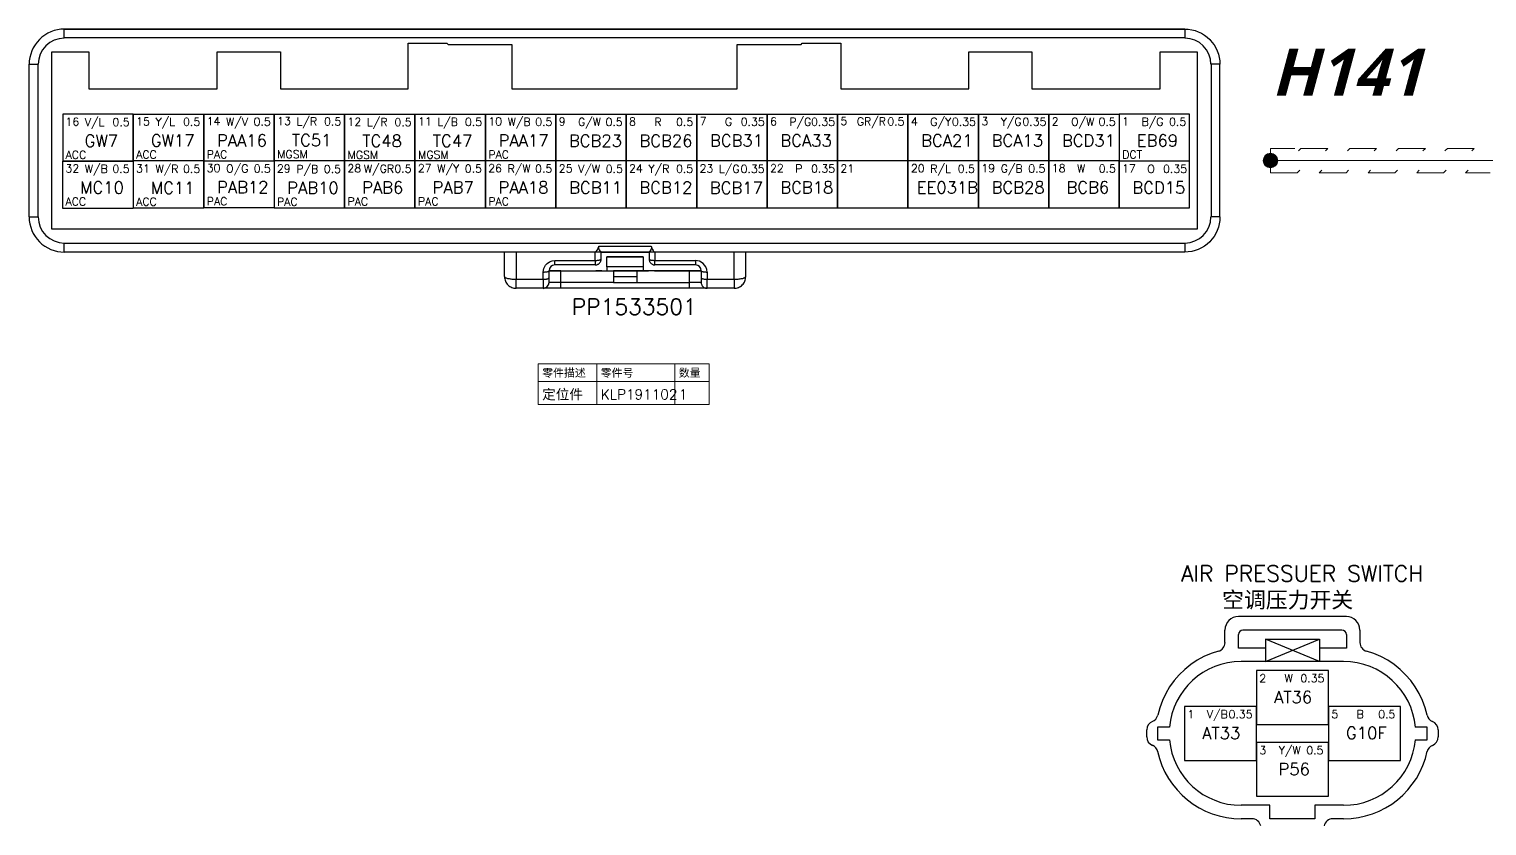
# Model space of a CAD drawing. Header units: millimetres. Extents: x 6 to 3615, y 6 to 858.
# Drawn here: x 268.7 to 517.6, y 306.5 to 442.7 of the extents above; entities that cross this region are included whole.
import ezdxf

# ---------------------------------------------------------------- set-up
doc = ezdxf.new("R2010")
doc.units = ezdxf.units.MM
doc.styles.add('SegoeUIBoldItalic_Style', font='segoeuiz.ttf')
doc.styles.add('Simplex_Style', font='simplex_.ttf')

msp = doc.modelspace()

# ---------------------------------------------------------------- hatches: boundary and pattern name
h = msp.add_hatch(color=0)
edge = h.paths.add_edge_path()
edge.add_arc((480.65, 420.27), 1.25, 0, 360)
h = msp.add_hatch(color=0)
edge = h.paths.add_edge_path()
edge.add_arc((480.65, 420.27), 1.25, 0, 360)

# ---------------------------------------------------------------- linework, layer by layer
at = {"color": 0, "linetype": 'Continuous', "lineweight": 30, "flags": 128}
for points in [[(274.65, 442.73), (274.06, 442.7), (273.48, 442.61), (272.91, 442.47), (272.35, 442.27), (271.82, 442.02), (271.32, 441.72), (270.84, 441.36), (270.41, 440.97), (270.01, 440.53), (269.66, 440.06), (269.36, 439.55), (269.11, 439.02), (268.91, 438.47), (268.77, 437.9), (268.68, 437.32), (268.65, 436.73)], [(466.02, 442.73), (274.65, 442.73), (274.65, 442.73), (466.02, 442.73), (466.02, 441.23), (274.65, 441.23), (274.65, 442.73)], [(329.42, 442.73), (315.17, 442.73), (329.42, 442.73), (326.93, 442.73)], [(326.78, 442.73), (316.64, 442.73)], [(322.83, 442.73), (321.49, 442.73)], [(413.74, 442.73), (411.26, 442.73), (425.5, 442.73), (411.26, 442.73)], [(413.9, 442.73), (424.04, 442.73)], [(417.85, 442.73), (419.19, 442.73)], [(466.02, 442.73), (466.61, 442.7), (467.2, 442.61), (467.77, 442.47), (468.32, 442.27), (468.85, 442.02), (469.36, 441.72), (469.83, 441.36), (470.27, 440.97), (470.66, 440.53), (471.01, 440.06), (471.32, 439.55), (471.57, 439.02), (471.77, 438.47), (471.91, 437.9), (471.99, 437.32), (472.02, 436.73)], [(370.34, 408.53), (272.55, 408.53), (272.55, 438.83), (278.85, 438.83), (278.85, 432.53), (300.75, 432.53), (300.75, 438.83), (311.55, 438.83), (311.55, 432.53), (333.39, 432.53), (333.39, 440.33), (339.99, 440.33), (340.2, 440.12), (351.09, 440.12), (351.09, 432.53), (389.59, 432.53), (389.59, 440.12), (400.48, 440.12), (400.69, 440.33), (407.29, 440.33), (407.29, 432.53), (429.12, 432.53), (429.12, 438.83), (439.92, 438.83), (439.92, 432.53), (461.83, 432.53), (461.83, 438.83), (468.12, 438.83), (468.12, 408.53), (370.34, 408.53)], [(268.65, 410.63), (268.65, 436.73)], [(268.65, 436.73), (268.66, 436.73), (268.68, 436.73), (268.72, 436.73), (268.77, 436.73), (268.83, 436.73), (268.9, 436.73), (268.99, 436.73), (269.09, 436.73), (269.2, 436.73), (269.32, 436.73), (269.45, 436.73), (269.58, 436.73), (269.72, 436.73), (269.86, 436.73), (270.01, 436.73), (270.15, 436.73)], [(270.15, 436.73), (270.15, 410.63)], [(472.02, 436.73), (472.02, 436.73), (471.99, 436.73), (471.96, 436.73), (471.91, 436.73), (471.85, 436.73), (471.77, 436.73), (471.68, 436.73), (471.59, 436.73), (471.48, 436.73), (471.36, 436.73), (471.23, 436.73), (471.1, 436.73), (470.96, 436.73), (470.82, 436.73), (470.67, 436.73), (470.52, 436.73)], [(470.52, 436.73), (470.52, 410.63)], [(472.02, 410.63), (472.02, 436.73)], [(286.43, 428.21), (274.38, 428.21), (274.38, 420.17), (286.43, 420.17)], [(298.46, 428.22), (298.46, 420.2), (310.49, 420.2), (310.49, 412.18), (298.46, 412.18), (298.46, 420.2), (298.46, 412.18), (298.46, 420.2), (286.43, 420.2), (286.43, 428.22), (286.43, 420.2), (286.43, 428.22), (298.46, 428.22), (298.46, 420.2), (298.46, 428.22), (310.49, 428.22), (310.49, 412.18), (322.52, 412.18), (322.52, 420.2), (310.49, 420.2), (310.49, 428.22), (322.52, 428.22), (322.52, 412.18), (334.54, 412.18), (334.54, 420.2), (322.52, 420.2), (322.52, 428.22), (334.54, 428.22), (334.54, 412.18), (346.57, 412.18), (346.57, 420.2), (334.54, 420.2), (334.54, 428.22), (346.57, 428.22), (346.57, 412.18), (358.6, 412.18), (358.6, 420.2), (346.57, 420.2), (346.57, 428.22), (358.6, 428.22), (358.6, 412.18), (370.63, 412.18), (370.63, 420.2), (358.6, 420.2), (358.6, 428.22), (370.63, 428.22), (370.63, 412.18), (382.66, 412.18), (382.66, 420.2), (370.63, 420.2), (370.63, 428.22), (382.66, 428.22), (382.66, 412.18), (394.68, 412.18), (394.68, 420.2), (382.66, 420.2), (382.66, 428.22), (394.68, 428.22), (394.68, 412.18), (406.71, 412.18), (406.71, 420.2), (394.68, 420.2), (394.68, 428.22), (406.71, 428.22), (406.71, 412.18), (418.74, 412.18), (418.74, 420.2), (406.71, 420.2), (406.71, 428.22), (418.74, 428.22), (418.74, 412.18), (430.77, 412.18), (430.77, 420.2), (418.74, 420.2), (418.74, 428.22), (430.77, 428.22), (430.77, 412.18), (442.8, 412.18), (442.8, 420.2), (430.77, 420.2), (430.77, 428.22), (442.8, 428.22), (442.8, 412.18), (454.83, 412.18), (454.83, 420.2), (442.8, 420.2), (442.8, 428.22), (454.83, 428.22), (454.83, 412.18), (466.85, 412.18), (466.85, 428.22), (454.83, 428.22), (454.83, 420.2), (466.85, 420.2)], [(286.41, 420.17), (274.35, 420.17), (274.35, 412.13), (286.41, 412.13)], [(298.46, 420.2), (286.41, 420.2), (286.41, 412.16), (298.46, 412.16)], [(268.65, 410.63), (268.68, 410.04), (268.77, 409.46), (268.91, 408.89), (269.11, 408.33), (269.36, 407.8), (269.66, 407.29), (270.01, 406.82), (270.41, 406.38), (270.84, 405.99), (271.32, 405.64), (271.82, 405.34), (272.35, 405.08), (272.91, 404.89), (273.48, 404.74), (274.06, 404.66), (274.65, 404.63)], [(268.65, 410.63), (268.66, 410.63), (268.68, 410.63), (268.71, 410.63), (268.75, 410.63), (268.81, 410.63), (268.88, 410.63), (268.95, 410.63), (269.04, 410.63), (269.14, 410.63), (269.25, 410.63), (269.36, 410.63), (269.48, 410.63), (269.61, 410.63), (269.74, 410.63), (269.88, 410.63), (270.01, 410.63), (270.15, 410.63)], [(472.02, 410.63), (471.99, 410.04), (471.91, 409.46), (471.77, 408.89), (471.57, 408.33), (471.32, 407.8), (471.01, 407.29), (470.66, 406.82), (470.27, 406.38), (469.83, 405.99), (469.36, 405.64), (468.85, 405.34), (468.32, 405.08), (467.77, 404.89), (467.2, 404.74), (466.61, 404.66), (466.02, 404.63)], [(472.02, 410.63), (472.02, 410.63), (472, 410.63), (471.97, 410.63), (471.92, 410.63), (471.87, 410.63), (471.8, 410.63), (471.72, 410.63), (471.63, 410.63), (471.53, 410.63), (471.43, 410.63), (471.32, 410.63), (471.19, 410.63), (471.07, 410.63), (470.93, 410.63), (470.8, 410.63), (470.66, 410.63), (470.52, 410.63)], [(274.65, 404.63), (274.65, 406.13), (466.02, 406.13), (466.02, 404.63), (274.65, 404.63)], [(349.83, 400.43), (349.83, 404.63)], [(365.33, 403.21), (365.33, 402.43), (358.43, 402.43), (358.43, 403.21), (365.33, 403.21), (365.33, 404.63), (351.83, 404.63), (351.83, 399.99), (356.43, 399.99), (356.43, 401.21)], [(365.33, 404.63), (365.37, 404.64), (365.46, 404.68), (365.73, 404.99), (365.75, 405.04)], [(365.33, 403.21), (365.43, 403.21), (365.52, 403.21), (365.61, 403.21), (365.7, 403.22), (365.78, 403.23), (365.86, 403.24), (365.94, 403.25), (366.01, 403.26), (366.07, 403.28), (366.13, 403.29), (366.18, 403.31), (366.23, 403.33), (366.27, 403.35), (366.3, 403.37), (366.32, 403.39), (366.33, 403.41), (366.33, 403.43)], [(365.33, 402.43), (365.43, 402.43), (365.52, 402.44), (365.61, 402.47), (365.7, 402.49), (365.78, 402.53), (365.86, 402.58), (365.94, 402.63), (366.01, 402.69), (366.07, 402.75), (366.13, 402.82), (366.18, 402.9), (366.23, 402.98), (366.27, 403.07), (366.3, 403.15), (366.32, 403.24), (366.33, 403.33), (366.33, 403.43)], [(365.96, 405.63), (374.91, 405.63)], [(366.33, 404.63), (366.33, 404.63), (366.32, 404.64), (366.24, 404.72), (366.04, 405.02), (365.96, 405.22), (365.96, 405.62)], [(366.33, 403.43), (366.33, 404.63), (374.53, 404.63), (374.53, 403.43)], [(373.53, 403.83), (367.33, 403.83), (373.53, 403.83), (373.53, 401.43), (374.43, 401.43)], [(373.53, 402.13), (367.33, 402.13), (367.33, 403.83)], [(374.91, 405.62), (374.93, 405.31), (374.88, 405.12), (374.7, 404.82), (374.56, 404.65), (374.54, 404.63), (374.53, 404.63)], [(374.53, 403.43), (374.54, 403.41), (374.55, 403.38), (374.58, 403.36), (374.61, 403.34), (374.65, 403.32), (374.7, 403.3), (374.76, 403.29), (374.83, 403.27), (374.9, 403.26), (374.98, 403.24), (375.06, 403.23), (375.15, 403.22), (375.24, 403.22), (375.34, 403.21), (375.43, 403.21), (375.53, 403.21)], [(374.53, 403.43), (374.54, 403.33), (374.55, 403.23), (374.58, 403.14), (374.61, 403.04), (374.65, 402.96), (374.7, 402.87), (374.76, 402.79), (374.83, 402.72), (374.9, 402.65), (374.98, 402.6), (375.06, 402.54), (375.15, 402.5), (375.24, 402.47), (375.34, 402.45), (375.43, 402.43), (375.53, 402.43)], [(375.11, 405.04), (375.2, 404.9), (375.28, 404.78), (375.36, 404.7), (375.45, 404.64), (375.53, 404.63)], [(384.43, 401.21), (384.43, 399.99), (389.03, 399.99), (389.03, 404.63), (375.53, 404.63), (375.53, 403.21), (382.43, 403.21), (382.43, 402.43), (375.53, 402.43), (375.53, 403.21)], [(391.03, 400.43), (391.03, 404.63)], [(356.43, 401.21), (356.54, 401.82), (356.82, 402.36), (357.13, 402.7), (357.52, 402.97), (357.96, 403.15), (358.43, 403.21)], [(356.43, 401.21), (356.53, 401.21), (356.63, 401.21), (356.72, 401.22), (356.82, 401.22), (356.91, 401.23), (356.99, 401.24), (357.07, 401.26), (357.14, 401.27), (357.21, 401.29), (357.27, 401.3), (357.32, 401.32), (357.36, 401.34), (357.39, 401.36), (357.41, 401.38), (357.43, 401.41), (357.43, 401.43)], [(357.43, 401.43), (357.44, 401.43), (357.47, 401.43), (357.51, 401.43), (357.57, 401.43), (357.64, 401.43), (357.73, 401.43), (357.84, 401.43), (357.96, 401.43), (358.09, 401.43), (358.23, 401.43), (358.38, 401.43), (358.54, 401.43), (358.71, 401.43), (358.89, 401.43), (359.07, 401.43), (359.25, 401.43), (359.43, 401.43)], [(357.43, 401.43), (357.43, 401.43)], [(359.43, 401.43), (359.24, 401.43), (359.04, 401.43), (358.85, 401.43), (358.67, 401.43), (358.49, 401.43), (358.32, 401.43), (358.16, 401.43), (358.02, 401.43), (357.89, 401.43), (357.77, 401.43), (357.67, 401.43), (357.59, 401.43), (357.52, 401.43), (357.47, 401.43), (357.44, 401.43), (357.43, 401.43)], [(357.43, 401.43), (357.43, 399.43)], [(359.43, 401.43), (363.43, 401.43)], [(368.43, 399.43), (359.43, 399.43), (359.43, 401.43), (368.43, 401.43), (368.43, 399.43), (372.43, 399.43)], [(363.43, 401.43), (363.63, 401.43), (363.83, 401.43), (364.02, 401.43), (364.2, 401.43), (364.38, 401.43), (364.54, 401.43), (364.7, 401.43), (364.85, 401.43), (364.98, 401.43), (365.1, 401.43), (365.2, 401.43), (365.28, 401.43), (365.35, 401.43), (365.4, 401.43), (365.42, 401.43), (365.43, 401.43)], [(366.43, 401.43), (366.34, 401.43), (366.24, 401.43), (366.14, 401.43), (366.05, 401.43), (365.96, 401.43), (365.88, 401.43), (365.8, 401.43), (365.73, 401.43), (365.66, 401.43), (365.6, 401.43), (365.55, 401.43), (365.51, 401.43), (365.48, 401.43), (365.45, 401.43), (365.44, 401.43), (365.43, 401.43)], [(366.43, 401.43), (367.33, 401.43)], [(367.33, 402.13), (367.33, 401.43), (373.53, 401.43)], [(372.43, 401.43), (368.43, 401.43)], [(384.43, 398.43), (381.43, 398.43), (381.43, 401.43), (372.43, 401.43), (372.43, 399.43), (381.43, 399.43)], [(375.43, 401.43), (375.43, 401.43), (375.42, 401.43), (375.4, 401.43), (375.37, 401.43), (375.33, 401.43), (375.28, 401.43), (375.23, 401.43), (375.17, 401.43), (375.11, 401.43), (375.04, 401.43), (374.96, 401.43), (374.88, 401.43), (374.79, 401.43), (374.71, 401.43), (374.62, 401.43), (374.53, 401.43), (374.43, 401.43)], [(375.43, 401.43), (375.44, 401.43), (375.47, 401.43), (375.51, 401.43), (375.57, 401.43), (375.64, 401.43), (375.73, 401.43), (375.84, 401.43), (375.96, 401.43), (376.09, 401.43), (376.23, 401.43), (376.38, 401.43), (376.54, 401.43), (376.71, 401.43), (376.89, 401.43), (377.07, 401.43), (377.25, 401.43), (377.43, 401.43)], [(377.43, 401.43), (381.43, 401.43)], [(383.43, 401.43), (383.42, 401.43), (383.4, 401.43), (383.36, 401.43), (383.3, 401.43), (383.22, 401.43), (383.14, 401.43), (383.03, 401.43), (382.91, 401.43), (382.78, 401.43), (382.64, 401.43), (382.49, 401.43), (382.33, 401.43), (382.16, 401.43), (381.98, 401.43), (381.8, 401.43), (381.62, 401.43), (381.43, 401.43)], [(381.43, 401.43), (381.63, 401.43), (381.83, 401.43), (382.02, 401.43), (382.2, 401.43), (382.38, 401.43), (382.54, 401.43), (382.7, 401.43), (382.85, 401.43), (382.98, 401.43), (383.1, 401.43), (383.2, 401.43), (383.28, 401.43), (383.35, 401.43), (383.4, 401.43), (383.42, 401.43), (383.43, 401.43)], [(384.43, 401.21), (384.37, 401.66), (384.2, 402.09), (383.75, 402.67), (383.12, 403.07), (382.43, 403.21)], [(383.43, 401.43), (383.44, 401.41), (383.45, 401.39), (383.47, 401.37), (383.5, 401.35), (383.54, 401.33), (383.58, 401.31), (383.64, 401.29), (383.7, 401.28), (383.76, 401.26), (383.83, 401.25), (383.91, 401.24), (383.99, 401.23), (384.07, 401.22), (384.16, 401.22), (384.25, 401.21), (384.34, 401.21), (384.43, 401.21)], [(383.43, 401.43), (383.43, 399.43)], [(349.83, 400.43), (349.84, 400.39), (349.87, 400.35), (349.91, 400.31), (349.97, 400.27), (350.04, 400.23), (350.13, 400.2), (350.24, 400.16), (350.36, 400.13), (350.49, 400.1), (350.63, 400.08), (350.78, 400.05), (350.94, 400.03), (351.11, 400.02), (351.29, 400), (351.47, 399.99), (351.65, 399.99), (351.83, 399.99)], [(349.83, 400.43), (349.84, 400.23), (349.87, 400.04), (349.92, 399.85), (349.99, 399.66), (350.07, 399.48), (350.17, 399.32), (350.29, 399.16), (350.42, 399.01), (350.57, 398.88), (350.72, 398.76), (350.89, 398.66), (351.07, 398.58), (351.25, 398.51), (351.44, 398.47), (351.64, 398.44), (351.83, 398.43)], [(356.43, 399.99), (356.43, 398.43), (351.83, 398.43), (351.83, 399.99)], [(356.43, 399.99), (356.53, 399.99), (356.63, 399.99), (356.72, 399.99), (356.82, 400), (356.91, 400.01), (356.99, 400.02), (357.07, 400.04), (357.14, 400.05), (357.21, 400.07), (357.27, 400.08), (357.32, 400.1), (357.36, 400.12), (357.39, 400.14), (357.41, 400.16), (357.43, 400.18), (357.43, 400.21)], [(359.43, 398.43), (356.44, 398.43)], [(359.43, 399.43), (359.24, 399.43), (359.04, 399.43), (358.85, 399.43), (358.67, 399.43), (358.49, 399.43), (358.32, 399.43), (358.16, 399.43), (358.02, 399.43), (357.89, 399.43), (357.77, 399.43), (357.67, 399.43), (357.59, 399.43), (357.52, 399.43), (357.47, 399.43), (357.44, 399.43), (357.43, 399.43)], [(381.43, 398.43), (359.43, 398.43), (359.43, 399.43)], [(372.43, 400.39), (368.43, 400.39)], [(383.43, 399.43), (383.42, 399.43), (383.4, 399.43), (383.36, 399.43), (383.3, 399.43), (383.22, 399.43), (383.14, 399.43), (383.03, 399.43), (382.91, 399.43), (382.78, 399.43), (382.64, 399.43), (382.49, 399.43), (382.33, 399.43), (382.16, 399.43), (381.98, 399.43), (381.8, 399.43), (381.62, 399.43), (381.43, 399.43)], [(383.43, 400.21), (383.44, 400.19), (383.45, 400.17), (383.47, 400.15), (383.5, 400.13), (383.54, 400.11), (383.58, 400.09), (383.64, 400.07), (383.7, 400.06), (383.76, 400.04), (383.83, 400.03), (383.91, 400.02), (383.99, 400.01), (384.07, 400), (384.16, 399.99), (384.25, 399.99), (384.34, 399.99), (384.43, 399.99)], [(383.43, 399.43), (383.44, 399.33), (383.45, 399.23), (383.48, 399.14), (383.51, 399.04), (383.55, 398.96), (383.6, 398.87), (383.66, 398.79), (383.73, 398.72), (383.8, 398.65), (383.88, 398.6), (383.96, 398.54), (384.05, 398.5), (384.14, 398.47), (384.24, 398.45), (384.34, 398.43), (384.43, 398.43)], [(389.03, 399.99), (389.03, 398.43), (384.43, 398.43), (384.43, 399.99)], [(389.03, 399.99), (389.22, 399.99), (389.4, 399.99), (389.58, 400), (389.76, 400.02), (389.92, 400.03), (390.09, 400.05), (390.24, 400.08), (390.38, 400.1), (390.51, 400.13), (390.63, 400.16), (390.73, 400.2), (390.83, 400.23), (390.9, 400.27), (390.96, 400.31), (391, 400.35), (391.03, 400.39), (391.03, 400.43)], [(389.03, 398.43), (389.23, 398.44), (389.42, 398.47), (389.61, 398.51), (389.8, 398.58), (389.98, 398.66), (390.15, 398.76), (390.3, 398.88), (390.45, 399.01), (390.58, 399.16), (390.7, 399.32), (390.8, 399.48), (390.88, 399.66), (390.95, 399.85), (390.99, 400.04), (391.02, 400.23), (391.03, 400.43)], [(493.61, 342.31), (475.19, 342.31)], [(472.88, 337.89), (472.88, 340.01)], [(479.79, 336.94), (475.19, 336.94), (475.19, 339.24)], [(492.85, 340.01), (475.96, 340.01)], [(493.61, 339.24), (493.61, 336.94), (489.01, 336.94)], [(495.92, 340.01), (495.92, 337.89)], [(471.76, 336.41), (470.5, 336), (469.29, 335.48), (468.13, 334.85), (467.03, 334.12), (466.01, 333.3), (465.06, 332.38), (464.2, 331.39), (463.42, 330.32), (462.76, 329.18), (462.19, 327.99), (461.74, 326.75), (461.4, 325.47)], [(479.79, 338.47), (479.79, 334.64), (489.01, 338.47), (489.01, 334.64), (479.79, 338.47), (489.01, 338.47)], [(507.41, 325.47), (507.07, 326.75), (506.61, 327.99), (506.05, 329.18), (505.38, 330.32), (504.61, 331.39), (503.74, 332.38), (502.8, 333.3), (501.77, 334.12), (500.67, 334.85), (499.51, 335.48), (498.3, 336), (497.04, 336.41)], [(493.15, 334.64), (475.65, 334.64)], [(478.26, 333.1), (478.26, 323.89), (490.54, 323.89), (490.54, 333.1), (478.26, 333.1)], [(465.97, 326.96), (465.97, 317.74), (478.26, 317.74), (478.26, 326.96), (465.97, 326.96)], [(490.54, 326.96), (490.54, 317.74), (502.83, 317.74), (502.83, 326.96), (490.54, 326.96)], [(459.52, 321.74), (459.52, 322.96)], [(463.42, 321.2), (461.44, 321.2), (461.44, 323.5), (463.42, 323.5)], [(505.39, 323.5), (507.36, 323.5), (507.36, 321.2), (505.39, 321.2)], [(509.28, 322.96), (509.28, 321.74)], [(478.26, 320.81), (478.26, 311.6), (490.54, 311.6), (490.54, 320.81), (478.26, 320.81)], [(493.15, 310.06), (488.24, 310.06), (488.24, 307.76), (480.56, 307.76), (480.56, 310.06), (475.65, 310.06)], [(477.49, 307.76), (475.65, 307.76)], [(493.15, 307.76), (491.31, 307.76)]]:
    msp.add_lwpolyline(points, dxfattribs=at)
at = {"color": 0, "linetype": 'Continuous', "lineweight": 13, "flags": 128}
for points in [[(480.65, 418.18), (480.65, 422.35)], [(480.65, 422.35), (484.82, 422.35)], [(485.86, 422.35), (485.44, 421.93)], [(485.86, 422.35), (488.98, 422.35)], [(488.98, 422.35), (490.44, 422.35)], [(490.44, 422.35), (490.03, 421.93)], [(494.19, 422.35), (493.78, 421.93)], [(494.19, 422.35), (497.32, 422.35)], [(497.32, 422.35), (498.78, 422.35)], [(498.78, 422.35), (498.36, 421.93)], [(502.53, 422.35), (502.11, 421.93)], [(502.53, 422.35), (505.65, 422.35)], [(505.65, 422.35), (507.11, 422.35)], [(507.11, 422.35), (506.69, 421.93)], [(510.86, 422.35), (510.44, 421.93)], [(510.86, 422.35), (513.98, 422.35)], [(513.98, 422.35), (515.44, 422.35)], [(515.44, 422.35), (515.03, 421.93)], [(485.23, 418.18), (485.65, 418.6)], [(488.98, 418.18), (489.4, 418.6)], [(493.57, 418.18), (493.98, 418.6)], [(497.32, 418.18), (497.73, 418.6)], [(501.9, 418.18), (502.32, 418.6)], [(505.65, 418.18), (506.07, 418.6)], [(510.23, 418.18), (510.65, 418.6)], [(513.98, 418.18), (514.4, 418.6)], [(480.65, 418.18), (484.82, 418.18)], [(484.82, 418.18), (485.23, 418.18)], [(488.98, 418.18), (493.15, 418.18)], [(493.15, 418.18), (493.57, 418.18)], [(497.32, 418.18), (501.48, 418.18)], [(501.48, 418.18), (501.9, 418.18)], [(505.65, 418.18), (509.82, 418.18)], [(509.82, 418.18), (510.23, 418.18)], [(513.98, 418.18), (518.15, 418.18)]]:
    msp.add_lwpolyline(points, close=True, dxfattribs=at)
for points in [[(605.65, 420.27), (480.65, 420.27)], [(355.61, 385.53), (384.78, 385.53)], [(355.61, 385.53), (355.61, 378.59)], [(355.61, 385.53), (384.78, 385.53)], [(365.61, 385.53), (365.61, 378.59)], [(378.95, 385.53), (378.95, 378.59)], [(384.78, 385.53), (384.78, 378.59)], [(355.61, 382.48), (384.78, 382.48)], [(355.61, 378.59), (384.78, 378.59)]]:
    msp.add_lwpolyline(points, dxfattribs=at)
at = {"color": 0, "linetype": 'Continuous', "lineweight": 13}
msp.add_circle((480.65, 420.27), 1.25, dxfattribs=at)
msp.add_circle((480.65, 420.27), 1.25, dxfattribs=at)
at = {"color": 0, "linetype": 'Continuous', "lineweight": 30}
for centre, radius, start, end in [((274.65, 436.72), 4.46, 90, -180), ((466.02, 436.72), 4.46, 0, 90), ((274.65, 410.63), 4.46, -180, -90), ((466.02, 410.63), 4.46, -90, 0), ((362.53, 406.51), 3.54, -25, -15), ((378.14, 406.43), 3.33, -166, -155), ((358.43, 401.43), 0.995, 90, -180), ((382.44, 401.43), 0.995, 0, 90), ((356.44, 399.42), 0.995, -90, 0), ((356.44, 399.34), 0.909, -90, -78), ((384.45, 399.51), 1.08, -105, -90), ((475.18, 340.02), 2.3, 90, -180), ((493.62, 340.02), 2.3, 0, 90), ((475.95, 339.24), 0.766, 90, -180), ((492.85, 339.24), 0.766, 0, 90), ((471.35, 337.89), 1.54, -75, 0), ((497.46, 337.89), 1.54, -180, -105), ((475.65, 322.35), 12.29, 90, 175), ((493.15, 322.35), 12.29, 5, 90), ((461.06, 322.96), 1.54, 112, -180), ((459.9, 325.8), 1.53, -68, -13), ((508.92, 325.81), 1.55, -168, -113), ((507.74, 322.96), 1.54, 0, 68), ((461.06, 321.74), 1.54, -180, -112), ((475.65, 322.35), 12.29, -175, -90), ((493.15, 322.35), 12.29, -90, -5), ((507.74, 321.74), 1.54, -68, 0), ((459.89, 318.89), 1.55, 12, 67), ((475.65, 322.36), 14.6, -168, -90), ((493.15, 322.36), 14.6, -90, -12), ((508.9, 318.89), 1.53, 112, 167), ((477.49, 306.23), 1.53, 12, 90), ((491.31, 306.23), 1.53, 90, 168)]:
    msp.add_arc(centre, radius, start, end, dxfattribs=at)

# ---------------------------------------------------------------- texts
at = {"color": 0, "linetype": 'Continuous', "style": 'Simplex_Style'}
for s, height, p in [('16', 1.367, (274.86, 426.23)), ('V/L', 1.367, (278.17, 426.16)), ('0.5', 1.367, (282.88, 426.16)), ('15', 1.367, (286.92, 426.27)), ('Y/L', 1.367, (290.23, 426.2)), ('0.5', 1.367, (294.93, 426.2)), ('14', 1.367, (298.97, 426.3)), ('W/V', 1.367, (302.28, 426.23)), ('0.5', 1.367, (306.98, 426.23)), ('13', 1.367, (311.01, 426.34)), ('L/R', 1.367, (314.32, 426.27)), ('0.5', 1.367, (319.02, 426.27)), ('12', 1.367, (323.03, 426.22)), ('L/R', 1.367, (326.34, 426.15)), ('0.5', 1.367, (331.04, 426.15)), ('11', 1.367, (335.07, 426.27)), ('L/B', 1.367, (338.38, 426.19)), ('0.5', 1.367, (343.08, 426.19)), ('10', 1.367, (347.07, 426.27)), ('W/B', 1.367, (350.38, 426.2)), ('0.5', 1.367, (355.08, 426.2)), ('9', 1.37, (359.08, 426.26)), ('G/W', 1.367, (362.39, 426.18)), ('0.5', 1.367, (367.09, 426.18)), ('8', 1.37, (371.12, 426.25)), ('R', 1.37, (375.43, 426.18)), ('0.5', 1.367, (379.13, 426.18)), ('7', 1.37, (383.17, 426.29)), ('G', 1.37, (387.48, 426.21)), ('0.35', 1.367, (390.18, 426.21)), ('6', 1.37, (395.18, 426.27)), ('P/G', 1.367, (398.49, 426.2)), ('0.35', 1.367, (402.19, 426.2)), ('5', 1.37, (407.2, 426.34)), ('GR/R', 1.367, (410.01, 426.26)), ('0.5', 1.367, (415.21, 426.26)), ('4', 1.37, (419.24, 426.27)), ('G/Y', 1.367, (422.55, 426.2)), ('0.35', 1.367, (426.25, 426.2)), ('3', 1.37, (431.27, 426.29)), ('Y/G', 1.367, (434.58, 426.22)), ('0.35', 1.367, (438.28, 426.22)), ('2', 1.37, (443.28, 426.28)), ('O/W', 1.367, (446.59, 426.21)), ('0.5', 1.367, (451.29, 426.21)), ('1', 1.37, (455.32, 426.28)), ('B/G', 1.367, (458.63, 426.21)), ('0.5', 1.367, (463.33, 426.21)), ('GW7', 2.051, (278.12, 422.61)), ('GW17', 2.051, (289.43, 422.65)), ('PAA16', 2.051, (300.73, 422.68)), ('TC51', 2.051, (313.52, 422.72)), ('TC48', 2.051, (325.54, 422.6)), ('TC47', 2.051, (337.58, 422.64)), ('PAA17', 2.051, (348.83, 422.65)), ('BCB23', 2.051, (360.84, 422.63)), ('BCB26', 2.051, (372.88, 422.63)), ('BCB31', 2.051, (384.93, 422.66)), ('BCA33', 2.051, (396.94, 422.65)), ('BCA21', 2.051, (421, 422.65)), ('BCA13', 2.051, (433.03, 422.67)), ('BCD31', 2.051, (445.04, 422.66)), ('EB69', 2.051, (457.83, 422.66)), ('ACC', 1.367, (274.88, 420.56)), ('ACC', 1.367, (286.93, 420.6)), ('PAC', 1.367, (298.98, 420.63)), ('MGSM', 1.367, (311.02, 420.67)), ('MGSM', 1.367, (323.04, 420.55)), ('MGSM', 1.367, (335.08, 420.59)), ('PAC', 1.367, (347.08, 420.6)), ('DCT', 1.367, (455.33, 420.61)), ('32', 1.367, (274.85, 418.24)), ('W/B', 1.367, (278.16, 418.17)), ('0.5', 1.367, (282.86, 418.17)), ('31', 1.367, (286.92, 418.23)), ('W/R', 1.367, (290.23, 418.15)), ('0.5', 1.367, (294.93, 418.15)), ('30', 1.367, (298.98, 418.29)), ('O/G', 1.367, (302.29, 418.22)), ('0.5', 1.367, (306.99, 418.22)), ('29', 1.367, (310.97, 418.21)), ('P/B', 1.367, (314.28, 418.14)), ('0.5', 1.367, (318.98, 418.14)), ('28', 1.367, (323.01, 418.26)), ('W/GR', 1.367, (325.82, 418.19)), ('0.5', 1.367, (331.02, 418.19)), ('27', 1.367, (335.04, 418.27)), ('W/Y', 1.367, (338.35, 418.2)), ('0.5', 1.367, (343.05, 418.2)), ('26', 1.367, (347.05, 418.27)), ('R/W', 1.367, (350.36, 418.2)), ('0.5', 1.367, (355.07, 418.2)), ('25', 1.367, (359.11, 418.23)), ('V/W', 1.367, (362.42, 418.16)), ('0.5', 1.367, (367.12, 418.16)), ('24', 1.367, (371.11, 418.25)), ('Y/R', 1.367, (374.42, 418.18)), ('0.5', 1.367, (379.12, 418.18)), ('23', 1.367, (383.15, 418.22)), ('L/G', 1.367, (386.46, 418.15)), ('0.35', 1.367, (390.16, 418.15)), ('22', 1.367, (395.18, 418.27)), ('P', 1.37, (399.49, 418.2)), ('0.35', 1.367, (402.19, 418.2)), ('21', 1.367, (407.21, 418.23)), ('20', 1.367, (419.24, 418.26)), ('R/L', 1.367, (422.55, 418.18)), ('0.5', 1.367, (427.25, 418.18)), ('19', 1.367, (431.27, 418.28)), ('G/B', 1.367, (434.58, 418.21)), ('0.5', 1.367, (439.28, 418.21)), ('18', 1.367, (443.3, 418.29)), ('W', 1.37, (447.61, 418.21)), ('0.5', 1.367, (451.31, 418.21)), ('17', 1.367, (455.3, 418.24)), ('O', 1.37, (459.61, 418.16)), ('0.35', 1.367, (462.31, 418.16)), ('MC10', 2.051, (277.36, 414.62)), ('MC11', 2.051, (289.43, 414.6)), ('PAB12', 2.051, (300.74, 414.67)), ('PAB10', 2.051, (312.73, 414.59)), ('PAB6', 2.051, (325.52, 414.64)), ('PAB7', 2.051, (337.55, 414.65)), ('PAA18', 2.051, (348.82, 414.65)), ('BCB11', 2.051, (360.87, 414.61)), ('BCB12', 2.051, (372.87, 414.63)), ('BCB17', 2.051, (384.91, 414.6)), ('BCB18', 2.051, (396.94, 414.65)), ('EE031B', 2.051, (420.25, 414.64)), ('BCB28', 2.051, (433.03, 414.66)), ('BCB6', 2.051, (445.81, 414.66)), ('BCD15', 2.051, (457.06, 414.61)), ('ACC', 1.367, (274.86, 412.57)), ('ACC', 1.367, (286.93, 412.55)), ('PAC', 1.367, (298.99, 412.62)), ('PAC', 1.367, (310.98, 412.54)), ('PAC', 1.367, (323.02, 412.59)), ('PAC', 1.367, (335.05, 412.6)), ('PAC', 1.367, (347.07, 412.6)), ('PP1533501', 2.734, (361.34, 393.92)), ('零件描述', 1.367, (356.26, 383.3)), ('零件号', 1.367, (366.26, 383.3)), ('数量', 1.367, (379.6, 383.3)), ('定位件', 1.709, (356.26, 379.45)), ('KLP191102', 1.709, (366.26, 379.45)), ('1', 1.71, (379.6, 379.45)), ('AIR PRESSUER SWITCH', 2.7344, (465.4, 348.32)), ('空调压力开关', 2.734, (472.4, 343.82)), ('2', 1.37, (478.74, 331.09)), ('W', 1.37, (483.06, 331.09)), ('0.35', 1.367, (485.76, 331.09)), ('AT36', 2.051, (481.26, 327.54)), ('1', 1.37, (466.47, 324.95)), ('V/B', 1.367, (469.79, 324.94)), ('0.35', 1.367, (473.49, 324.94)), ('5', 1.37, (491.04, 324.96)), ('B', 1.37, (495.35, 324.95)), ('0.5', 1.367, (499.05, 324.95)), ('AT33', 2.051, (468.99, 321.39)), ('G10F', 2.051, (493.55, 321.4)), ('3', 1.37, (478.76, 318.78)), ('Y/W', 1.367, (482.07, 318.78)), ('0.5', 1.367, (486.77, 318.78)), ('P56', 2.051, (482.02, 315.23))]:
    msp.add_text(s, height=height, dxfattribs=at).set_placement(p)
at = {"insert": (480.78, 439.37), "char_height": 8, "attachment_point": 1, "style": 'SegoeUIBoldItalic_Style'}
msp.add_mtext_dynamic_manual_height_columns('{\\fSegoe UI Semilight|b1|i1|c134|p34;\\C1;H141}', width=42.6639, gutter_width=12.5, heights=[2.5], dxfattribs=at)

doc.saveas('drawing.dxf')
